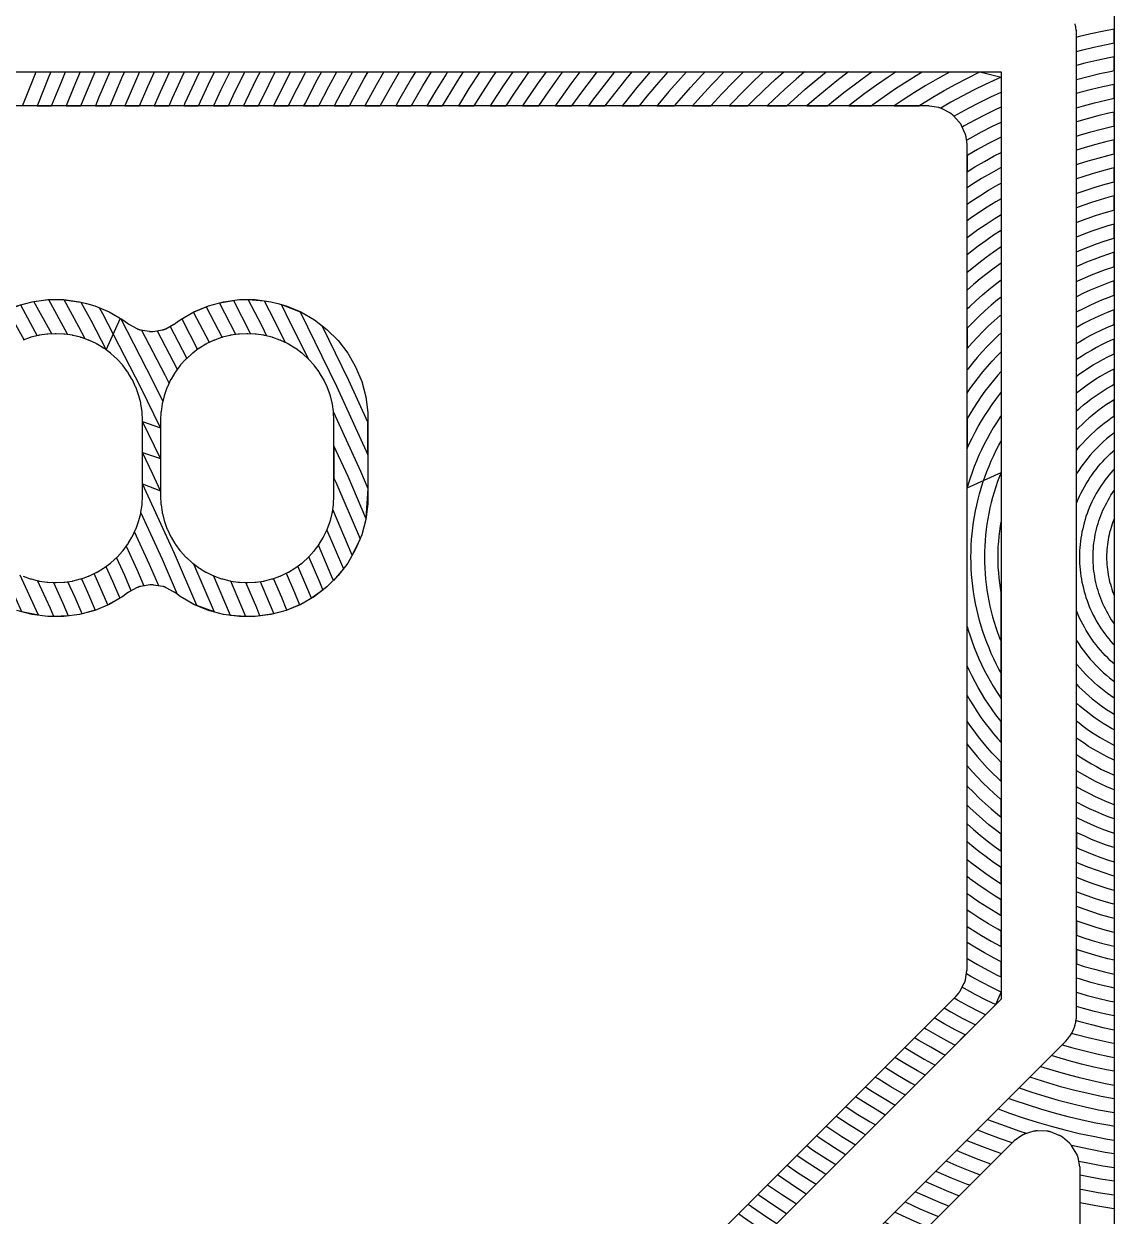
# Model space of a CAD drawing. Header units: metres. Extents: x 100 to 171, y -146 to -25.
# Drawn here: x 148.04 to 162.5, y -81.17 to -65.36 of the extents above; entities that cross this region are included whole.
import ezdxf

# ---------------------------------------------------------------- set-up
doc = ezdxf.new("R2010")
doc.units = ezdxf.units.M

msp = doc.modelspace()

# ---------------------------------------------------------------- linework, layer by layer
for points in [[(162.5, -64.499), (162.5, -92.656), (159.656, -95.5), (142.207, -95.5)], [(151.965, -88.742), (161.854, -78.854), (161.856, -78.851), (161.859, -78.848), (161.882, -78.823), (161.884, -78.82), (161.887, -78.817), (161.889, -78.814), (161.891, -78.812), (161.912, -78.784), (161.914, -78.781), (161.916, -78.778), (161.918, -78.775), (161.92, -78.772), (161.937, -78.742), (161.939, -78.739), (161.941, -78.736), (161.943, -78.733), (161.944, -78.729), (161.959, -78.698), (161.961, -78.695), (161.962, -78.691), (161.963, -78.688), (161.965, -78.685), (161.976, -78.652), (161.978, -78.649), (161.979, -78.645), (161.98, -78.642), (161.981, -78.638), (161.989, -78.605), (161.99, -78.601), (161.991, -78.598), (161.991, -78.594), (161.992, -78.59), (161.997, -78.556), (161.997, -78.553), (161.998, -78.549), (161.998, -78.545), (161.998, -78.542), (162, -78.507), (162, -78.504), (162, -78.5), (162, -65.5), (162, -65.496), (162, -65.493), (161.998, -65.458), (161.998, -65.455), (161.998, -65.451), (161.997, -65.447), (161.997, -65.444), (161.992, -65.41), (161.991, -65.406), (161.991, -65.402), (161.99, -65.399), (161.989, -65.395), (161.981, -65.362)], [(162, -66.85), (162.052, -66.834), (162.19, -66.794), (162.329, -66.757), (162.468, -66.724), (162.5, -66.717), (162.5, -66.533), (162.429, -66.548), (162.285, -66.583), (162.142, -66.62), (162, -66.661), (162, -66.474), (162.094, -66.447), (162.241, -66.408), (162.389, -66.373), (162.5, -66.349), (162.5, -66.165), (162.35, -66.197), (162.197, -66.233), (162.046, -66.273), (162, -66.287), (162, -66.099), (162.154, -66.059), (162.311, -66.022), (162.468, -65.988), (162.5, -65.982), (162.5, -65.799), (162.433, -65.812), (162.271, -65.846), (162.11, -65.884), (162, -65.913), (162, -65.727), (162.066, -65.71), (162.232, -65.67), (162.398, -65.635), (162.5, -65.616), (162.5, -65.433), (162.363, -65.458), (162.192, -65.495), (162.022, -65.535), (162, -65.541)], [(140.5, -66), (161, -66), (161, -78.293), (151.258, -88.035)], [(148.02, -66.451), (148.048, -66.375), (148.198, -66), (148.393, -66), (148.367, -66.06), (148.216, -66.44), (148.212, -66.451), (148.405, -66.451), (148.534, -66.129), (148.589, -66), (148.785, -66), (148.7, -66.198), (148.599, -66.451), (148.793, -66.451), (148.866, -66.267), (148.981, -66), (149.176, -66), (149.033, -66.336), (148.987, -66.451), (149.181, -66.451), (149.199, -66.405), (149.351, -66.049), (149.374, -66), (149.572, -66), (149.516, -66.122), (149.375, -66.451), (149.571, -66.451), (149.68, -66.195), (149.77, -66), (149.968, -66), (149.845, -66.268), (149.767, -66.451), (149.963, -66.451), (150.009, -66.341), (150.163, -66.006), (150.166, -66), (150.366, -66), (150.326, -66.083), (150.174, -66.414), (150.158, -66.451), (150.355, -66.451), (150.488, -66.16), (150.566, -66), (150.767, -66), (150.651, -66.237), (150.553, -66.451), (150.751, -66.451), (150.814, -66.314), (150.967, -66), (151.17, -66), (151.129, -66.079), (150.977, -66.391), (150.949, -66.451), (151.148, -66.451), (151.29, -66.16), (151.372, -66), (151.575, -66), (151.45, -66.241), (151.348, -66.451), (151.548, -66.451), (151.611, -66.322), (151.765, -66.026), (151.779, -66), (151.984, -66), (151.923, -66.11), (151.772, -66.403), (151.748, -66.451), (151.95, -66.451), (152.082, -66.195), (152.19, -66), (152.395, -66), (152.241, -66.28), (152.153, -66.451), (152.355, -66.451), (152.4, -66.365), (152.552, -66.088), (152.603, -66), (152.812, -66), (152.709, -66.177), (152.558, -66.45), (152.558, -66.451), (152.764, -66.451), (152.865, -66.266), (153.02, -66), (153.02, -66), (153.231, -66), (153.174, -66.093), (153.022, -66.354), (152.969, -66.451), (153.174, -66.451), (153.178, -66.443), (153.329, -66.186), (153.443, -66), (153.655, -66), (153.637, -66.028), (153.483, -66.278), (153.382, -66.451), (153.591, -66.451), (153.637, -66.371), (153.789, -66.124), (153.87, -66), (154.085, -66), (153.941, -66.221), (153.8, -66.451), (154.011, -66.451), (154.093, -66.317), (154.246, -66.082), (154.302, -66), (154.521, -66), (154.396, -66.182), (154.245, -66.413), (154.222, -66.451), (154.436, -66.451), (154.546, -66.282), (154.699, -66.058), (154.741, -66), (154.963, -66), (154.847, -66.161), (154.695, -66.382), (154.651, -66.451), (154.866, -66.451), (154.994, -66.265), (155.148, -66.052), (155.187, -66), (155.413, -66), (155.292, -66.159), (155.141, -66.369), (155.085, -66.451), (155.304, -66.451), (155.437, -66.266), (155.591, -66.064), (155.642, -66), (155.872, -66), (155.733, -66.175), (155.581, -66.374), (155.526, -66.451), (155.749, -66.451), (155.874, -66.286), (156.028, -66.094), (156.107, -66), (156.343, -66), (156.322, -66.024), (156.167, -66.208), (156.016, -66.396), (155.975, -66.451), (156.204, -66.451), (156.306, -66.323), (156.458, -66.142), (156.583, -66), (156.827, -66), (156.748, -66.086), (156.594, -66.259), (156.445, -66.437), (156.434, -66.451), (156.669, -66.451), (156.731, -66.377), (156.881, -66.207), (157.036, -66.04), (157.075, -66), (157.327, -66), (157.322, -66.004), (157.167, -66.164), (157.015, -66.327), (156.906, -66.451), (157.146, -66.451), (157.148, -66.448), (157.297, -66.288), (157.45, -66.132), (157.584, -66), (157.848, -66), (157.73, -66.109), (157.577, -66.259), (157.427, -66.412), (157.392, -66.451), (157.641, -66.451), (157.704, -66.386), (157.854, -66.24), (158.008, -66.097), (158.117, -66), (158.394, -66), (158.283, -66.094), (158.129, -66.23), (157.979, -66.37), (157.896, -66.451), (158.156, -66.451), (158.25, -66.363), (158.401, -66.23), (158.554, -66.101), (158.68, -66), (158.976, -66), (158.822, -66.117), (158.669, -66.24), (158.518, -66.367), (158.423, -66.451), (158.698, -66.451), (158.783, -66.379), (158.933, -66.259), (159.086, -66.143), (159.241, -66.03), (159.285, -66), (159.609, -66), (159.5, -66.071), (159.345, -66.177), (159.193, -66.287), (159.043, -66.401), (158.982, -66.451), (159.276, -66.451), (159.3, -66.432), (159.449, -66.325), (159.6, -66.221), (159.754, -66.121), (159.91, -66.025), (159.952, -66), (160.318, -66), (160.314, -66.003), (160.157, -66.089), (160.002, -66.179), (159.85, -66.273), (159.7, -66.37), (159.583, -66.451), (159.907, -66.451), (159.946, -66.425), (160.095, -66.333), (160.245, -66.246), (160.398, -66.161), (160.553, -66.081), (160.71, -66.005), (160.72, -66), (161, -66.071), (160.942, -66.096), (160.787, -66.167), (160.634, -66.242), (160.483, -66.32), (160.334, -66.402), (160.2, -66.48)], [(160.374, -66.587), (160.423, -66.559), (160.568, -66.479), (160.715, -66.403), (160.864, -66.33), (161, -66.268), (161, -66.466), (160.941, -66.493), (160.796, -66.563), (160.653, -66.638), (160.512, -66.715), (160.485, -66.731)], [(151.363, -87.293), (160.396, -78.26), (160.398, -78.258), (160.4, -78.255), (160.402, -78.253), (160.433, -78.218), (160.436, -78.215), (160.438, -78.212), (160.44, -78.209), (160.443, -78.206), (160.445, -78.203), (160.447, -78.2), (160.449, -78.197), (160.451, -78.194), (160.453, -78.19), (160.511, -78.082), (160.513, -78.079), (160.515, -78.075), (160.516, -78.072), (160.518, -78.068), (160.519, -78.065), (160.52, -78.061), (160.522, -78.058), (160.523, -78.054), (160.524, -78.05), (160.525, -78.047), (160.526, -78.043), (160.527, -78.039), (160.527, -78.035), (160.547, -77.914), (160.548, -77.91), (160.548, -77.907), (160.549, -77.903), (160.549, -77.9), (160.549, -77.896), (160.549, -77.893), (160.549, -77.889), (160.549, -66.975), (160.549, -66.971), (160.549, -66.967), (160.549, -66.963), (160.549, -66.96), (160.548, -66.956), (160.537, -66.864), (160.536, -66.861), (160.536, -66.857), (160.535, -66.853), (160.534, -66.85), (160.534, -66.846), (160.533, -66.843), (160.532, -66.839), (160.531, -66.836), (160.529, -66.833), (160.528, -66.829), (160.527, -66.826), (160.525, -66.822), (160.476, -66.71), (160.474, -66.706), (160.473, -66.703), (160.471, -66.699), (160.469, -66.696), (160.467, -66.693), (160.465, -66.69), (160.463, -66.686), (160.461, -66.683), (160.459, -66.68), (160.456, -66.677), (160.454, -66.674), (160.452, -66.671), (160.449, -66.668), (160.366, -66.578), (160.363, -66.575), (160.36, -66.572), (160.358, -66.57), (160.355, -66.567), (160.352, -66.565), (160.349, -66.562), (160.346, -66.56), (160.343, -66.558), (160.34, -66.555), (160.336, -66.553), (160.333, -66.551), (160.33, -66.549), (160.327, -66.547), (160.218, -66.489), (160.215, -66.487), (160.212, -66.485), (160.208, -66.484), (160.205, -66.482), (160.201, -66.481), (160.197, -66.48), (160.194, -66.478), (160.19, -66.477), (160.187, -66.476), (160.183, -66.475), (160.179, -66.474), (160.175, -66.473), (160.172, -66.473), (160.05, -66.453), (160.047, -66.452), (160.043, -66.452), (160.04, -66.451), (160.036, -66.451), (160.033, -66.451), (160.029, -66.451), (160.025, -66.451), (140.425, -66.451)], [(160.542, -66.906), (160.6, -66.872), (160.738, -66.796), (160.877, -66.724), (161, -66.664), (161, -66.864), (160.958, -66.885), (160.823, -66.955), (160.689, -67.029), (160.557, -67.105), (160.549, -67.11), (160.549, -67.322), (160.65, -67.26), (160.778, -67.185), (160.907, -67.114), (161, -67.066), (161, -67.269), (160.992, -67.273), (160.867, -67.342), (160.742, -67.414), (160.62, -67.489), (160.549, -67.536)], [(162, -67.228), (162.028, -67.219), (162.156, -67.178), (162.286, -67.141), (162.416, -67.106), (162.5, -67.087), (162.5, -66.902), (162.372, -66.932), (162.238, -66.967), (162.104, -67.006), (162, -67.039)], [(162, -67.61), (162.022, -67.602), (162.141, -67.561), (162.261, -67.523), (162.382, -67.488), (162.5, -67.457), (162.5, -67.271), (162.46, -67.281), (162.334, -67.314), (162.209, -67.351), (162.084, -67.39), (162, -67.419)], [(160.549, -67.752), (160.6, -67.717), (160.717, -67.642), (160.835, -67.569), (160.955, -67.498), (161, -67.474), (161, -67.681), (160.928, -67.723), (160.813, -67.794), (160.7, -67.867), (160.589, -67.943), (160.549, -67.972)], [(162, -68.384), (162.062, -68.358), (162.163, -68.317), (162.264, -68.28), (162.367, -68.244), (162.47, -68.212), (162.5, -68.203), (162.5, -68.016), (162.418, -68.04), (162.31, -68.074), (162.204, -68.11), (162.098, -68.149), (162, -68.189), (162, -67.995), (162.033, -67.981), (162.143, -67.941), (162.254, -67.903), (162.365, -67.867), (162.478, -67.835), (162.5, -67.829), (162.5, -67.643), (162.43, -67.661), (162.313, -67.695), (162.197, -67.732), (162.082, -67.771), (162, -67.802)], [(160.549, -68.195), (160.587, -68.167), (160.692, -68.09), (160.8, -68.017), (160.909, -67.946), (161, -67.89), (161, -68.101), (160.9, -68.166), (160.796, -68.238), (160.694, -68.311), (160.594, -68.388), (160.549, -68.423)], [(160.549, -68.656), (160.61, -68.605), (160.705, -68.53), (160.801, -68.456), (160.9, -68.385), (161, -68.316), (161, -68.535), (160.909, -68.601), (160.815, -68.671), (160.724, -68.745), (160.634, -68.82), (160.549, -68.895)], [(162, -68.78), (162.018, -68.771), (162.109, -68.729), (162.2, -68.69), (162.292, -68.653), (162.386, -68.619), (162.48, -68.586), (162.5, -68.58), (162.5, -68.391), (162.423, -68.415), (162.325, -68.449), (162.228, -68.485), (162.131, -68.524), (162.036, -68.565), (162, -68.581)], [(160.549, -69.142), (160.585, -69.108), (160.668, -69.031), (160.752, -68.956), (160.838, -68.884), (160.926, -68.813), (161, -68.757), (161, -68.985), (160.952, -69.023), (160.87, -69.093), (160.788, -69.164), (160.709, -69.238), (160.632, -69.314), (160.556, -69.391), (160.549, -69.398), (160.549, -69.666), (160.616, -69.591), (160.686, -69.515), (160.759, -69.441), (160.833, -69.368), (160.909, -69.298), (160.987, -69.229), (161, -69.218), (161, -69.459), (160.957, -69.499), (160.886, -69.568), (160.817, -69.639), (160.749, -69.712), (160.683, -69.787), (160.619, -69.863), (160.557, -69.94), (160.549, -69.95)], [(162, -69.183), (162.011, -69.178), (162.091, -69.136), (162.172, -69.096), (162.255, -69.058), (162.338, -69.023), (162.422, -68.989), (162.5, -68.96), (162.5, -68.77), (162.446, -68.788), (162.357, -68.821), (162.269, -68.856), (162.182, -68.894), (162.095, -68.933), (162.01, -68.975), (162, -68.98)], [(147.944, -69.101), (148.147, -69.047), (148.355, -69.019), (148.565, -69.019), (148.773, -69.047), (148.866, -69.072), (148.976, -69.101), (149.169, -69.181), (149.351, -69.286), (149.411, -69.332), (149.414, -69.335), (149.417, -69.337), (149.421, -69.339), (149.424, -69.341), (149.427, -69.343), (149.431, -69.345), (149.535, -69.401), (149.538, -69.403), (149.541, -69.405), (149.545, -69.406), (149.548, -69.408), (149.552, -69.409), (149.555, -69.411), (149.559, -69.412), (149.562, -69.413), (149.566, -69.414), (149.569, -69.415), (149.573, -69.416), (149.577, -69.417), (149.58, -69.417), (149.702, -69.438), (149.705, -69.439), (149.709, -69.44), (149.713, -69.44), (149.717, -69.44), (149.721, -69.44), (149.724, -69.441), (149.728, -69.441), (149.732, -69.441), (149.736, -69.44), (149.74, -69.44), (149.743, -69.44), (149.747, -69.439), (149.751, -69.439), (149.873, -69.419), (149.876, -69.419), (149.88, -69.418), (149.884, -69.417), (149.888, -69.416), (149.891, -69.415), (149.895, -69.414), (149.898, -69.413), (149.902, -69.411), (149.906, -69.41), (149.909, -69.409), (149.913, -69.407), (149.916, -69.405), (149.919, -69.404), (150.028, -69.346), (150.031, -69.344), (150.034, -69.342), (150.037, -69.34), (150.04, -69.339), (150.043, -69.337), (150.046, -69.334), (150.049, -69.332), (150.109, -69.286), (150.291, -69.181), (150.484, -69.101), (150.687, -69.047), (150.895, -69.019), (151.105, -69.019), (151.313, -69.047), (151.406, -69.072), (151.516, -69.101), (151.709, -69.181), (151.891, -69.286), (152.057, -69.414), (152.206, -69.562), (152.334, -69.729), (152.409, -69.86), (152.438, -69.911), (152.519, -70.104), (152.573, -70.307), (152.6, -70.515), (152.6, -71.725), (152.573, -71.933), (152.519, -72.136), (152.438, -72.329), (152.334, -72.511), (152.206, -72.678), (152.057, -72.826), (151.891, -72.954), (151.709, -73.059), (151.516, -73.139), (151.313, -73.193), (151.105, -73.221), (150.895, -73.221), (150.687, -73.193), (150.484, -73.139), (150.291, -73.059), (150.196, -73.004), (150.109, -72.954), (150.049, -72.908), (150.046, -72.905), (150.043, -72.903), (150.039, -72.901), (150.036, -72.899), (150.032, -72.897), (150.029, -72.895), (149.925, -72.839), (149.922, -72.837), (149.919, -72.835), (149.915, -72.834), (149.912, -72.832), (149.908, -72.831), (149.905, -72.829), (149.901, -72.828), (149.898, -72.827), (149.894, -72.826), (149.89, -72.825), (149.887, -72.824), (149.883, -72.823), (149.88, -72.823), (149.758, -72.802), (149.754, -72.801), (149.751, -72.8), (149.747, -72.8), (149.743, -72.8), (149.739, -72.8), (149.735, -72.799), (149.732, -72.799), (149.728, -72.799), (149.724, -72.8), (149.72, -72.8), (149.716, -72.8), (149.713, -72.801), (149.709, -72.801), (149.587, -72.821), (149.584, -72.821), (149.58, -72.822), (149.576, -72.823), (149.572, -72.824), (149.569, -72.825), (149.565, -72.826), (149.561, -72.827), (149.558, -72.829), (149.554, -72.83), (149.551, -72.831), (149.547, -72.833), (149.544, -72.835), (149.54, -72.836), (149.432, -72.894), (149.429, -72.896), (149.426, -72.898), (149.423, -72.9), (149.42, -72.901), (149.417, -72.903), (149.414, -72.906), (149.411, -72.908), (149.351, -72.954), (149.169, -73.059), (148.976, -73.139), (148.773, -73.193), (148.565, -73.221), (148.355, -73.221), (148.147, -73.193), (147.944, -73.139)], [(148.407, -69.472), (148.171, -69.044), (148.363, -69.019), (148.607, -69.462), (148.617, -69.482)], [(148.85, -69.539), (148.766, -69.377), (148.569, -69.02), (148.792, -69.052), (148.924, -69.292), (149.129, -69.686), (149.317, -69.266), (149.749, -70.101), (149.879, -70.367)], [(150.847, -69.481), (150.63, -69.062), (150.816, -69.03), (151.036, -69.453), (151.045, -69.472)], [(151.259, -69.501), (151.196, -69.372), (151.013, -69.019), (151.224, -69.035), (151.357, -69.291), (151.501, -69.586)], [(148.039, -69.55), (147.82, -69.153), (147.991, -69.089), (148.215, -69.497)], [(150.288, -72.523), (150.561, -73.159), (150.329, -73.075), (150.034, -72.385), (149.61, -71.46), (149.85, -71.552), (149.745, -71.322), (149.61, -71.046), (149.85, -71.127), (149.61, -70.636), (149.85, -70.717), (149.589, -70.182), (149.083, -69.207), (149.039, -69.128)], [(150.497, -69.587), (150.287, -69.183), (150.454, -69.114), (150.665, -69.52)], [(151.806, -69.8), (151.518, -69.21), (151.453, -69.084), (151.703, -69.179), (152.185, -70.168), (152.6, -71.074), (152.6, -70.641), (152.348, -70.091), (151.994, -69.366)], [(162, -69.599), (162.038, -69.576), (162.109, -69.534), (162.18, -69.495), (162.253, -69.457), (162.326, -69.422), (162.401, -69.388), (162.476, -69.355), (162.5, -69.346), (162.5, -69.152), (162.487, -69.157), (162.407, -69.189), (162.328, -69.223), (162.249, -69.259), (162.172, -69.297), (162.095, -69.336), (162.02, -69.378), (162, -69.389)], [(150.199, -69.795), (149.979, -69.372)], [(150.131, -69.273), (150.341, -69.678)], [(148.027, -72.685), (148.119, -72.718), (148.123, -72.719), (148.126, -72.72), (148.13, -72.722), (148.133, -72.722), (148.228, -72.746), (148.232, -72.747), (148.236, -72.748), (148.239, -72.749), (148.243, -72.749), (148.34, -72.764), (148.344, -72.764), (148.347, -72.764), (148.351, -72.765), (148.355, -72.765), (148.453, -72.77), (148.456, -72.77), (148.46, -72.77), (148.464, -72.77), (148.467, -72.77), (148.565, -72.765), (148.569, -72.765), (148.573, -72.764), (148.576, -72.764), (148.58, -72.764), (148.677, -72.749), (148.681, -72.749), (148.684, -72.748), (148.688, -72.747), (148.691, -72.746), (148.787, -72.722), (148.79, -72.722), (148.794, -72.72), (148.797, -72.719), (148.801, -72.718), (148.893, -72.685), (148.897, -72.684), (148.9, -72.682), (148.903, -72.681), (148.907, -72.679), (148.995, -72.638), (148.999, -72.636), (149.002, -72.634), (149.005, -72.632), (149.008, -72.631), (149.093, -72.58), (149.096, -72.578), (149.099, -72.576), (149.102, -72.574), (149.105, -72.572), (149.184, -72.513), (149.187, -72.511), (149.19, -72.509), (149.192, -72.507), (149.195, -72.504), (149.268, -72.438), (149.27, -72.436), (149.273, -72.433), (149.276, -72.431), (149.278, -72.428), (149.344, -72.355), (149.347, -72.352), (149.349, -72.35), (149.351, -72.347), (149.353, -72.344), (149.412, -72.265), (149.414, -72.262), (149.416, -72.259), (149.418, -72.256), (149.42, -72.253), (149.471, -72.169), (149.472, -72.165), (149.474, -72.162), (149.476, -72.159), (149.477, -72.156), (149.519, -72.067), (149.521, -72.063), (149.522, -72.06), (149.524, -72.057), (149.525, -72.053), (149.558, -71.961), (149.559, -71.957), (149.56, -71.954), (149.561, -71.95), (149.562, -71.947), (149.586, -71.852), (149.587, -71.848), (149.588, -71.844), (149.589, -71.841), (149.589, -71.837), (149.604, -71.74), (149.604, -71.736), (149.604, -71.733), (149.605, -71.729), (149.605, -71.725), (149.61, -71.627), (149.61, -71.624), (149.61, -71.62), (149.61, -70.62), (149.61, -70.616), (149.61, -70.613), (149.605, -70.515), (149.605, -70.511), (149.604, -70.507), (149.604, -70.504), (149.604, -70.5), (149.589, -70.403), (149.589, -70.399), (149.588, -70.396), (149.587, -70.392), (149.586, -70.388), (149.562, -70.293), (149.561, -70.29), (149.56, -70.286), (149.559, -70.283), (149.558, -70.279), (149.525, -70.187), (149.524, -70.183), (149.522, -70.18), (149.521, -70.177), (149.519, -70.173), (149.477, -70.084), (149.476, -70.081), (149.474, -70.078), (149.472, -70.075), (149.471, -70.071), (149.42, -69.987), (149.418, -69.984), (149.416, -69.981), (149.414, -69.978), (149.412, -69.975), (149.353, -69.896), (149.351, -69.893), (149.349, -69.89), (149.347, -69.888), (149.344, -69.885), (149.278, -69.812), (149.276, -69.809), (149.273, -69.807), (149.27, -69.804), (149.268, -69.802), (149.195, -69.736), (149.192, -69.733), (149.19, -69.731), (149.187, -69.729), (149.184, -69.727), (149.105, -69.668), (149.102, -69.666), (149.099, -69.664), (149.096, -69.662), (149.093, -69.66), (149.008, -69.609), (149.005, -69.608), (149.002, -69.606), (148.999, -69.604), (148.995, -69.602), (148.907, -69.561), (148.903, -69.559), (148.9, -69.558), (148.897, -69.556), (148.893, -69.555), (148.801, -69.522), (148.797, -69.521), (148.794, -69.52), (148.79, -69.518), (148.787, -69.518), (148.691, -69.494), (148.688, -69.493), (148.684, -69.492), (148.681, -69.491), (148.677, -69.491), (148.58, -69.476), (148.576, -69.476), (148.573, -69.476), (148.569, -69.475), (148.565, -69.475), (148.467, -69.47), (148.464, -69.47), (148.46, -69.47), (148.456, -69.47), (148.453, -69.47), (148.355, -69.475), (148.351, -69.475), (148.347, -69.476), (148.344, -69.476), (148.34, -69.476), (148.243, -69.491), (148.239, -69.491), (148.236, -69.492), (148.232, -69.493), (148.228, -69.494), (148.133, -69.518), (148.13, -69.518), (148.126, -69.52), (148.123, -69.521), (148.119, -69.522), (148.027, -69.555)], [(149.962, -70.127), (149.91, -70.02), (149.599, -69.421)], [(149.807, -69.43), (150.071, -69.939), (150.073, -69.942)], [(150.777, -72.748), (150.96, -73.175), (150.978, -73.221), (150.777, -73.205), (150.551, -72.678), (150.553, -72.679), (150.556, -72.681), (150.56, -72.682), (150.563, -72.684), (150.567, -72.685), (150.659, -72.718), (150.663, -72.719), (150.666, -72.72), (150.67, -72.722), (150.673, -72.722), (150.768, -72.746), (150.772, -72.747), (150.776, -72.748), (150.779, -72.749), (150.783, -72.749), (150.88, -72.764), (150.884, -72.764), (150.887, -72.764), (150.891, -72.765), (150.895, -72.765), (150.993, -72.77), (150.996, -72.77), (151, -72.77), (151.004, -72.77), (151.007, -72.77), (151.105, -72.765), (151.109, -72.765), (151.113, -72.764), (151.116, -72.764), (151.12, -72.764), (151.217, -72.749), (151.221, -72.749), (151.224, -72.748), (151.228, -72.747), (151.231, -72.746), (151.327, -72.722), (151.33, -72.722), (151.334, -72.72), (151.337, -72.719), (151.341, -72.718), (151.433, -72.685), (151.437, -72.684), (151.44, -72.682), (151.443, -72.681), (151.447, -72.679), (151.535, -72.638), (151.539, -72.636), (151.542, -72.634), (151.545, -72.632), (151.548, -72.631), (151.633, -72.58), (151.636, -72.578), (151.639, -72.576), (151.642, -72.574), (151.645, -72.572), (151.724, -72.513), (151.727, -72.511), (151.73, -72.509), (151.732, -72.507), (151.735, -72.504), (151.808, -72.438), (151.81, -72.436), (151.813, -72.433), (151.816, -72.431), (151.818, -72.428), (151.884, -72.355), (151.887, -72.352), (151.889, -72.35), (151.891, -72.347), (151.893, -72.344), (151.952, -72.265), (151.954, -72.262), (151.956, -72.259), (151.958, -72.256), (151.96, -72.253), (152.011, -72.169), (152.012, -72.165), (152.014, -72.162), (152.016, -72.159), (152.017, -72.156), (152.059, -72.067), (152.061, -72.063), (152.062, -72.06), (152.064, -72.057), (152.065, -72.053), (152.098, -71.961), (152.099, -71.957), (152.1, -71.954), (152.101, -71.95), (152.102, -71.947), (152.126, -71.852), (152.127, -71.848), (152.128, -71.844), (152.129, -71.841), (152.129, -71.837), (152.144, -71.74), (152.144, -71.736), (152.144, -71.733), (152.145, -71.729), (152.145, -71.725), (152.15, -71.627), (152.15, -71.624), (152.15, -71.62), (152.15, -70.62), (152.15, -70.616), (152.15, -70.613), (152.145, -70.515), (152.145, -70.511), (152.144, -70.507), (152.144, -70.504), (152.144, -70.5), (152.129, -70.403), (152.129, -70.399), (152.128, -70.396), (152.127, -70.392), (152.126, -70.388), (152.102, -70.293), (152.101, -70.29), (152.1, -70.286), (152.099, -70.283), (152.098, -70.279), (152.065, -70.187), (152.064, -70.183), (152.062, -70.18), (152.061, -70.177), (152.059, -70.173), (152.017, -70.084), (152.016, -70.081), (152.014, -70.078), (152.012, -70.075), (152.011, -70.071), (151.96, -69.987), (151.958, -69.984), (151.956, -69.981), (151.954, -69.978), (151.952, -69.975), (151.893, -69.896), (151.891, -69.893), (151.889, -69.89), (151.887, -69.888), (151.884, -69.885), (151.818, -69.812), (151.816, -69.809), (151.813, -69.807), (151.81, -69.804), (151.808, -69.802), (151.735, -69.736), (151.732, -69.733), (151.73, -69.731), (151.727, -69.729), (151.724, -69.727), (151.645, -69.668), (151.642, -69.666), (151.639, -69.664), (151.636, -69.662), (151.633, -69.66), (151.548, -69.609), (151.545, -69.608), (151.542, -69.606), (151.539, -69.604), (151.535, -69.602), (151.447, -69.561), (151.443, -69.559), (151.44, -69.558), (151.437, -69.556), (151.433, -69.555), (151.341, -69.522), (151.337, -69.521), (151.334, -69.52), (151.33, -69.518), (151.327, -69.518), (151.231, -69.494), (151.228, -69.493), (151.224, -69.492), (151.221, -69.491), (151.217, -69.491), (151.12, -69.476), (151.116, -69.476), (151.113, -69.476), (151.109, -69.475), (151.105, -69.475), (151.007, -69.47), (151.004, -69.47), (151, -69.47), (150.996, -69.47), (150.993, -69.47), (150.895, -69.475), (150.891, -69.475), (150.887, -69.476), (150.884, -69.476), (150.88, -69.476), (150.783, -69.491), (150.779, -69.491), (150.776, -69.492), (150.772, -69.493), (150.768, -69.494), (150.673, -69.518), (150.67, -69.518), (150.666, -69.52), (150.663, -69.521), (150.659, -69.522), (150.567, -69.555), (150.563, -69.556), (150.56, -69.558), (150.556, -69.559), (150.553, -69.561), (150.464, -69.602), (150.461, -69.604), (150.458, -69.606), (150.455, -69.608), (150.451, -69.609), (150.367, -69.66), (150.364, -69.662), (150.361, -69.664), (150.358, -69.666), (150.355, -69.668), (150.276, -69.727), (150.273, -69.729), (150.27, -69.731), (150.268, -69.733), (150.265, -69.736), (150.192, -69.802), (150.189, -69.804), (150.187, -69.807), (150.184, -69.809), (150.182, -69.812), (150.116, -69.885), (150.113, -69.888), (150.111, -69.89), (150.109, -69.893), (150.106, -69.896), (150.048, -69.975), (150.046, -69.978), (150.044, -69.981), (150.042, -69.984), (150.04, -69.987), (149.989, -70.071), (149.988, -70.075), (149.986, -70.078), (149.984, -70.081), (149.982, -70.084), (149.94, -70.173), (149.939, -70.177), (149.937, -70.18), (149.936, -70.183), (149.935, -70.187), (149.902, -70.279), (149.901, -70.283), (149.899, -70.286), (149.898, -70.29), (149.898, -70.293), (149.874, -70.388), (149.873, -70.392), (149.872, -70.396), (149.871, -70.399), (149.871, -70.403), (149.856, -70.5), (149.856, -70.504), (149.855, -70.507), (149.855, -70.511), (149.855, -70.515), (149.85, -70.613), (149.85, -70.616), (149.85, -70.62), (149.85, -71.62), (149.85, -71.624), (149.85, -71.627), (149.855, -71.725), (149.855, -71.729), (149.855, -71.733), (149.856, -71.736), (149.856, -71.74), (149.871, -71.837), (149.871, -71.841), (149.872, -71.844), (149.873, -71.848), (149.874, -71.852), (149.898, -71.947), (149.898, -71.95), (149.899, -71.954), (149.901, -71.957), (149.902, -71.961), (149.935, -72.053), (149.936, -72.057), (149.937, -72.06), (149.939, -72.063), (149.94, -72.067), (149.982, -72.156), (149.984, -72.159), (149.986, -72.162), (149.988, -72.165), (149.989, -72.169), (150.04, -72.253), (150.042, -72.256), (150.044, -72.259), (150.046, -72.262), (150.048, -72.265), (150.106, -72.344), (150.109, -72.347), (150.111, -72.35), (150.113, -72.352), (150.116, -72.355), (150.182, -72.428), (150.184, -72.431), (150.187, -72.433), (150.189, -72.436), (150.192, -72.438), (150.265, -72.504), (150.268, -72.507), (150.27, -72.509), (150.273, -72.511), (150.276, -72.513), (150.355, -72.572), (150.358, -72.574), (150.361, -72.576), (150.364, -72.578), (150.367, -72.58), (150.451, -72.631), (150.455, -72.632), (150.458, -72.634), (150.461, -72.636), (150.464, -72.638), (150.553, -72.679)], [(162, -70.495), (162.045, -70.456), (162.094, -70.414), (162.144, -70.374), (162.195, -70.335), (162.247, -70.298), (162.3, -70.262), (162.354, -70.227), (162.408, -70.193), (162.464, -70.161), (162.5, -70.141), (162.5, -69.938), (162.496, -69.94), (162.435, -69.971), (162.375, -70.004), (162.316, -70.039), (162.257, -70.075), (162.2, -70.112), (162.143, -70.151), (162.088, -70.191), (162.034, -70.232), (162, -70.259), (162, -70.032), (162.04, -70.004), (162.1, -69.962), (162.161, -69.923), (162.223, -69.884), (162.286, -69.848), (162.35, -69.813), (162.415, -69.779), (162.48, -69.747), (162.5, -69.738), (162.5, -69.541), (162.473, -69.552), (162.403, -69.584), (162.334, -69.618), (162.265, -69.654), (162.197, -69.691), (162.131, -69.73), (162.065, -69.771), (162, -69.813)], [(160.549, -70.257), (160.586, -70.203), (160.642, -70.127), (160.699, -70.051), (160.758, -69.977), (160.82, -69.904), (160.883, -69.833), (160.947, -69.763), (161, -69.709), (161, -69.972), (160.956, -70.022), (160.898, -70.091), (160.841, -70.162), (160.786, -70.234), (160.733, -70.307), (160.682, -70.382), (160.632, -70.458), (160.585, -70.535), (160.549, -70.596), (160.549, -70.991), (160.577, -70.931), (160.615, -70.854), (160.654, -70.777), (160.696, -70.702), (160.739, -70.627), (160.785, -70.554), (160.832, -70.482), (160.88, -70.411), (160.931, -70.341), (160.983, -70.272), (161, -70.251), (161, -70.555), (160.981, -70.582), (160.937, -70.65), (160.894, -70.72), (160.853, -70.791), (160.813, -70.862), (160.776, -70.935), (160.74, -71.008), (160.706, -71.082), (160.673, -71.158), (160.643, -71.233), (160.615, -71.31), (160.588, -71.387), (160.563, -71.465), (160.549, -71.513), (161, -71.311), (160.979, -71.363), (160.954, -71.431), (160.93, -71.5), (160.908, -71.57), (160.888, -71.64), (160.869, -71.71), (160.852, -71.781), (160.837, -71.852), (160.824, -71.924), (160.812, -71.996), (160.802, -72.068), (160.794, -72.141), (160.788, -72.213), (160.784, -72.286), (160.781, -72.359), (160.78, -72.432), (160.781, -72.505), (160.784, -72.578), (160.788, -72.65), (160.794, -72.723), (160.802, -72.795), (160.812, -72.868), (160.824, -72.94), (160.837, -73.011), (160.852, -73.083), (160.869, -73.154), (160.888, -73.224), (160.908, -73.294), (160.93, -73.364), (160.954, -73.432), (160.979, -73.501), (161, -73.553), (161, -73.967), (160.972, -73.917), (160.936, -73.848), (160.902, -73.779), (160.87, -73.708), (160.84, -73.637), (160.811, -73.566), (160.784, -73.493), (160.759, -73.42), (160.736, -73.346), (160.714, -73.272), (160.694, -73.197), (160.677, -73.122), (160.661, -73.046), (160.646, -72.97), (160.634, -72.894), (160.624, -72.817), (160.615, -72.741), (160.609, -72.664), (160.604, -72.586), (160.601, -72.509), (160.6, -72.432), (160.601, -72.355), (160.604, -72.277), (160.609, -72.2), (160.615, -72.123), (160.624, -72.046), (160.634, -71.97), (160.646, -71.893), (160.661, -71.817), (160.677, -71.742), (160.694, -71.666), (160.714, -71.592), (160.736, -71.517), (160.759, -71.444), (160.784, -71.371), (160.811, -71.298), (160.84, -71.226), (160.87, -71.155), (160.902, -71.085), (160.936, -71.016), (160.972, -70.947), (161, -70.896)], [(162, -71.018), (162.011, -71.004), (162.046, -70.962), (162.083, -70.921), (162.12, -70.88), (162.159, -70.841), (162.199, -70.802), (162.239, -70.765), (162.28, -70.728), (162.323, -70.693), (162.366, -70.658), (162.41, -70.625), (162.454, -70.592), (162.5, -70.561), (162.5, -70.348), (162.45, -70.379), (162.4, -70.411), (162.351, -70.445), (162.302, -70.48), (162.255, -70.516), (162.208, -70.553), (162.163, -70.592), (162.118, -70.631), (162.074, -70.672), (162.032, -70.714), (162, -70.746)], [(152.145, -70.511), (152.502, -71.291), (152.6, -71.521), (152.575, -71.918), (152.337, -71.364), (152.15, -70.955), (152.15, -71.387), (152.173, -71.437), (152.496, -72.191), (152.393, -72.408), (152.134, -71.803)], [(162.5, -70.782), (162.476, -70.8), (162.437, -70.832), (162.398, -70.864), (162.36, -70.898), (162.323, -70.933), (162.286, -70.968), (162.251, -71.005), (162.216, -71.042), (162.183, -71.08), (162.15, -71.119), (162.118, -71.158), (162.087, -71.199), (162.058, -71.24), (162.029, -71.282), (162.001, -71.324), (162, -71.326)], [(162, -71.718), (162.004, -71.709), (162.022, -71.666), (162.041, -71.624), (162.062, -71.582), (162.083, -71.541), (162.106, -71.5), (162.129, -71.46), (162.153, -71.421), (162.179, -71.382), (162.205, -71.344), (162.232, -71.306), (162.26, -71.269), (162.289, -71.233), (162.319, -71.197), (162.35, -71.163), (162.381, -71.129), (162.414, -71.095), (162.447, -71.063), (162.481, -71.031), (162.5, -71.015), (162.5, -71.265), (162.483, -71.284), (162.455, -71.315), (162.428, -71.347), (162.402, -71.38), (162.377, -71.413), (162.352, -71.447), (162.328, -71.482), (162.305, -71.517), (162.283, -71.553), (162.262, -71.589), (162.242, -71.626), (162.223, -71.663), (162.204, -71.701), (162.187, -71.739), (162.17, -71.777), (162.155, -71.816), (162.14, -71.856), (162.126, -71.895), (162.114, -71.935), (162.102, -71.976), (162.091, -72.016), (162.082, -72.057), (162.073, -72.098), (162.065, -72.14), (162.059, -72.181), (162.053, -72.223), (162.048, -72.264), (162.045, -72.306), (162.042, -72.348), (162.041, -72.39), (162.04, -72.432), (162.041, -72.474), (162.042, -72.516), (162.045, -72.558), (162.048, -72.599), (162.053, -72.641), (162.059, -72.683), (162.065, -72.724), (162.073, -72.765), (162.082, -72.807), (162.091, -72.847), (162.102, -72.888), (162.114, -72.928), (162.126, -72.968), (162.14, -73.008), (162.155, -73.047), (162.17, -73.086), (162.187, -73.125), (162.204, -73.163), (162.223, -73.201), (162.242, -73.238), (162.262, -73.275), (162.283, -73.311), (162.305, -73.347), (162.328, -73.382), (162.352, -73.417), (162.377, -73.451), (162.402, -73.484), (162.428, -73.517), (162.455, -73.549), (162.483, -73.58), (162.5, -73.598), (162.5, -73.849), (162.481, -73.832), (162.447, -73.801), (162.414, -73.768), (162.381, -73.735), (162.35, -73.701), (162.319, -73.666), (162.289, -73.631), (162.26, -73.595), (162.232, -73.558), (162.205, -73.52), (162.179, -73.482), (162.153, -73.443), (162.129, -73.404), (162.106, -73.363), (162.083, -73.323), (162.062, -73.282), (162.041, -73.24), (162.022, -73.198), (162.004, -73.155), (162, -73.146)], [(162.5, -71.923), (162.49, -71.946), (162.479, -71.977), (162.468, -72.008), (162.458, -72.04), (162.449, -72.072), (162.44, -72.104), (162.433, -72.136), (162.426, -72.168), (162.42, -72.201), (162.415, -72.234), (162.41, -72.267), (162.407, -72.3), (162.404, -72.333), (162.402, -72.366), (162.4, -72.399), (162.4, -72.432), (162.4, -72.465), (162.402, -72.498), (162.404, -72.531), (162.407, -72.564), (162.41, -72.597), (162.415, -72.63), (162.42, -72.663), (162.426, -72.695), (162.433, -72.728), (162.44, -72.76), (162.449, -72.792), (162.458, -72.824), (162.468, -72.855), (162.479, -72.887), (162.49, -72.918), (162.5, -72.941), (162.5, -73.314), (162.499, -73.313), (162.478, -73.282), (162.457, -73.25), (162.438, -73.218), (162.419, -73.186), (162.401, -73.153), (162.383, -73.12), (162.367, -73.086), (162.351, -73.052), (162.336, -73.017), (162.323, -72.983), (162.309, -72.947), (162.297, -72.912), (162.286, -72.876), (162.275, -72.84), (162.266, -72.804), (162.257, -72.767), (162.249, -72.73), (162.243, -72.693), (162.237, -72.656), (162.232, -72.619), (162.227, -72.582), (162.224, -72.544), (162.222, -72.507), (162.22, -72.469), (162.22, -72.432), (162.22, -72.394), (162.222, -72.357), (162.224, -72.319), (162.227, -72.282), (162.232, -72.245), (162.237, -72.207), (162.243, -72.17), (162.249, -72.133), (162.257, -72.097), (162.266, -72.06), (162.275, -72.024), (162.286, -71.988), (162.297, -71.952), (162.309, -71.916), (162.323, -71.881), (162.336, -71.846), (162.351, -71.812), (162.367, -71.778), (162.383, -71.744), (162.401, -71.711), (162.419, -71.678), (162.438, -71.645), (162.457, -71.613), (162.478, -71.582), (162.499, -71.551), (162.5, -71.55)], [(149.588, -71.844), (149.869, -72.458), (150.068, -72.922)], [(152.055, -72.076), (152.275, -72.588), (152.143, -72.741), (152.124, -72.693), (151.945, -72.275)], [(160.549, -73.351), (160.563, -73.399), (160.588, -73.476), (160.615, -73.554), (160.643, -73.63), (160.673, -73.706), (160.706, -73.781), (160.74, -73.856), (160.776, -73.929), (160.813, -74.002), (160.853, -74.073), (160.894, -74.144), (160.937, -74.213), (160.981, -74.282), (161, -74.309), (161, -72.901), (160.99, -72.841), (160.981, -72.773), (160.973, -72.705), (160.968, -72.637), (160.963, -72.569), (160.961, -72.5), (160.96, -72.432), (160.961, -72.363), (160.963, -72.295), (160.968, -72.227), (160.973, -72.158), (160.981, -72.09), (160.99, -72.022), (161, -71.963)], [(149.826, -72.813), (149.704, -72.531), (149.505, -72.096)], [(149.395, -72.288), (149.54, -72.604), (149.63, -72.814)], [(147.985, -72.666), (148.223, -73.187), (148.231, -73.204), (148.011, -73.157), (147.704, -72.485)], [(149.462, -72.878), (149.375, -72.677), (149.267, -72.439)], [(151.816, -72.431), (151.958, -72.762), (152.001, -72.87), (151.85, -72.977), (151.791, -72.831), (151.672, -72.552)], [(149.123, -72.558), (149.211, -72.75), (149.309, -72.978), (149.151, -73.066), (149.046, -72.823), (148.967, -72.651)], [(151.516, -72.647), (151.625, -72.9), (151.691, -73.066), (151.525, -73.135), (151.459, -72.969), (151.35, -72.715)], [(148.428, -72.769), (148.553, -73.042), (148.626, -73.212), (148.433, -73.221), (148.388, -73.114), (148.218, -72.744)], [(148.8, -72.718), (148.882, -72.896), (148.984, -73.135), (148.809, -73.183), (148.717, -72.969), (148.62, -72.758)], [(151.172, -72.756), (151.292, -73.037), (151.351, -73.183), (151.168, -73.212), (151.126, -73.106), (150.982, -72.769)], [(162, -73.538), (162.001, -73.539), (162.029, -73.582), (162.058, -73.624), (162.087, -73.665), (162.118, -73.705), (162.15, -73.745), (162.183, -73.784), (162.216, -73.822), (162.251, -73.859), (162.286, -73.896), (162.323, -73.931), (162.36, -73.966), (162.398, -73.999), (162.437, -74.032), (162.476, -74.064), (162.5, -74.082), (162.5, -74.303), (162.454, -74.271), (162.41, -74.239), (162.366, -74.206), (162.323, -74.171), (162.28, -74.136), (162.239, -74.099), (162.199, -74.061), (162.159, -74.023), (162.12, -73.983), (162.083, -73.943), (162.046, -73.902), (162.011, -73.859), (162, -73.846)], [(160.549, -74.268), (160.585, -74.329), (160.632, -74.406), (160.682, -74.482), (160.733, -74.557), (160.786, -74.63), (160.841, -74.702), (160.898, -74.773), (160.956, -74.842), (161, -74.892), (161, -74.612), (160.983, -74.591), (160.931, -74.523), (160.88, -74.453), (160.832, -74.382), (160.785, -74.31), (160.739, -74.236), (160.696, -74.162), (160.654, -74.086), (160.615, -74.01), (160.577, -73.933), (160.549, -73.873)], [(162, -74.118), (162.032, -74.15), (162.074, -74.192), (162.118, -74.232), (162.163, -74.272), (162.208, -74.31), (162.255, -74.348), (162.302, -74.384), (162.351, -74.419), (162.4, -74.452), (162.45, -74.485), (162.5, -74.516), (162.5, -74.723), (162.464, -74.703), (162.408, -74.671), (162.354, -74.637), (162.3, -74.602), (162.247, -74.566), (162.195, -74.528), (162.144, -74.489), (162.094, -74.449), (162.045, -74.408), (162, -74.368)], [(160.549, -74.913), (160.557, -74.924), (160.619, -75.001), (160.683, -75.077), (160.749, -75.152), (160.817, -75.225), (160.886, -75.296), (160.957, -75.365), (161, -75.405), (161, -75.154), (160.947, -75.1), (160.883, -75.031), (160.82, -74.96), (160.758, -74.887), (160.699, -74.813), (160.642, -74.737), (160.586, -74.66), (160.549, -74.607)], [(162, -74.605), (162.034, -74.631), (162.088, -74.673), (162.143, -74.713), (162.2, -74.752), (162.257, -74.789), (162.316, -74.825), (162.375, -74.859), (162.435, -74.892), (162.496, -74.924), (162.5, -74.926), (162.5, -75.126), (162.48, -75.117), (162.415, -75.085), (162.35, -75.051), (162.286, -75.016), (162.223, -74.979), (162.161, -74.941), (162.1, -74.901), (162.04, -74.86), (162, -74.831)], [(162, -75.051), (162.065, -75.093), (162.131, -75.134), (162.197, -75.173), (162.265, -75.21), (162.334, -75.246), (162.403, -75.279), (162.473, -75.312), (162.5, -75.323), (162.5, -75.518), (162.476, -75.508), (162.401, -75.476), (162.326, -75.442), (162.253, -75.406), (162.18, -75.369), (162.109, -75.329), (162.038, -75.288), (162, -75.265)], [(160.549, -75.466), (160.556, -75.473), (160.632, -75.55), (160.709, -75.626), (160.788, -75.699), (160.87, -75.771), (160.952, -75.841), (161, -75.879), (161, -75.646), (160.987, -75.635), (160.909, -75.566), (160.833, -75.495), (160.759, -75.423), (160.686, -75.349), (160.616, -75.273), (160.549, -75.198)], [(162, -75.474), (162.02, -75.486), (162.095, -75.527), (162.172, -75.567), (162.249, -75.605), (162.328, -75.641), (162.407, -75.675), (162.487, -75.707), (162.5, -75.712), (162.5, -75.904), (162.422, -75.875), (162.338, -75.841), (162.255, -75.805), (162.172, -75.768), (162.091, -75.728), (162.011, -75.686), (162, -75.68)], [(160.549, -75.969), (160.634, -76.044), (160.724, -76.119), (160.815, -76.192), (160.909, -76.263), (161, -76.329), (161, -76.106), (160.926, -76.05), (160.838, -75.98), (160.752, -75.907), (160.668, -75.833), (160.585, -75.756), (160.549, -75.722)], [(162, -75.884), (162.01, -75.889), (162.095, -75.93), (162.182, -75.97), (162.269, -76.007), (162.357, -76.043), (162.446, -76.076), (162.5, -76.094), (162.5, -76.284), (162.48, -76.277), (162.386, -76.245), (162.292, -76.21), (162.2, -76.174), (162.109, -76.134), (162.018, -76.093), (162, -76.084), (162, -76.283), (162.036, -76.299), (162.131, -76.34), (162.228, -76.378), (162.325, -76.415), (162.423, -76.448), (162.5, -76.473), (162.5, -76.661), (162.47, -76.652), (162.367, -76.619), (162.264, -76.584), (162.163, -76.546), (162.062, -76.506), (162, -76.48)], [(160.549, -76.441), (160.594, -76.476), (160.694, -76.552), (160.796, -76.626), (160.9, -76.697), (161, -76.762), (161, -76.548), (160.9, -76.479), (160.801, -76.408), (160.705, -76.334), (160.61, -76.258), (160.549, -76.208)], [(160.549, -77.328), (160.62, -77.374), (160.742, -77.45), (160.867, -77.522), (160.992, -77.591), (161, -77.595), (161, -77.39), (160.955, -77.365), (160.835, -77.295), (160.717, -77.222), (160.6, -77.146), (160.549, -77.112), (160.549, -76.892), (160.589, -76.92), (160.7, -76.997), (160.813, -77.07), (160.928, -77.141), (161, -77.183), (161, -76.974), (160.909, -76.918), (160.8, -76.847), (160.692, -76.773), (160.587, -76.697), (160.549, -76.668)], [(162, -76.675), (162.098, -76.714), (162.204, -76.754), (162.31, -76.79), (162.418, -76.824), (162.5, -76.848), (162.5, -77.035), (162.478, -77.029), (162.365, -76.996), (162.254, -76.961), (162.143, -76.923), (162.033, -76.882), (162, -76.869)], [(162, -77.062), (162.082, -77.093), (162.197, -77.132), (162.313, -77.169), (162.43, -77.203), (162.5, -77.221), (162.5, -77.407), (162.382, -77.376), (162.261, -77.341), (162.141, -77.303), (162.022, -77.262), (162, -77.254), (162, -77.445), (162.084, -77.474), (162.209, -77.513), (162.334, -77.55), (162.46, -77.583), (162.5, -77.592), (162.5, -77.777), (162.416, -77.757), (162.286, -77.723), (162.156, -77.685), (162.028, -77.645), (162, -77.635), (162, -77.825), (162.104, -77.858), (162.238, -77.896), (162.372, -77.932), (162.5, -77.962), (162.5, -78.146), (162.468, -78.14), (162.329, -78.107), (162.19, -78.07), (162.052, -78.03), (162, -78.014)], [(160.549, -77.753), (160.557, -77.758), (160.689, -77.835), (160.823, -77.909), (160.958, -77.979), (161, -77.999), (161, -77.798), (160.907, -77.75), (160.778, -77.678), (160.65, -77.604), (160.549, -77.542)], [(160.484, -78.132), (160.512, -78.148), (160.653, -78.226), (160.796, -78.3), (160.928, -78.365), (161, -78.2), (160.877, -78.14), (160.738, -78.067), (160.6, -77.992), (160.54, -77.957)], [(162, -78.202), (162.142, -78.243), (162.285, -78.281), (162.429, -78.315), (162.5, -78.33), (162.5, -78.514), (162.389, -78.491), (162.241, -78.456), (162.094, -78.417), (162, -78.39)], [(160.246, -78.41), (160.334, -78.462), (160.483, -78.544), (160.634, -78.622), (160.659, -78.634), (160.793, -78.499), (160.715, -78.461), (160.568, -78.385), (160.423, -78.305), (160.377, -78.278)], [(159.983, -78.673), (160.002, -78.685), (160.157, -78.775), (160.314, -78.861), (160.391, -78.901), (160.525, -78.768), (160.398, -78.702), (160.245, -78.618), (160.114, -78.542)], [(161.994, -78.575), (162.046, -78.59), (162.197, -78.63), (162.35, -78.667), (162.5, -78.698), (162.5, -78.882), (162.468, -78.876), (162.311, -78.842), (162.154, -78.805), (161.998, -78.764), (161.935, -78.746)], [(160.258, -79.035), (160.229, -79.02), (160.068, -78.931), (159.91, -78.839), (159.852, -78.804)], [(159.721, -78.934), (159.817, -78.993), (159.979, -79.088), (160.125, -79.168), (159.992, -79.301), (159.891, -79.245), (159.725, -79.148), (159.591, -79.065), (159.46, -79.196), (159.465, -79.199), (159.632, -79.302), (159.802, -79.401), (159.86, -79.433), (159.727, -79.566), (159.713, -79.558), (159.539, -79.457), (159.368, -79.351), (159.33, -79.326)], [(161.81, -78.897), (161.95, -78.937), (162.11, -78.98), (162.271, -79.018), (162.433, -79.052), (162.5, -79.065), (162.5, -79.248), (162.398, -79.229), (162.232, -79.193), (162.066, -79.154), (161.902, -79.111), (161.738, -79.063), (161.667, -79.041), (161.523, -79.184), (161.686, -79.236), (161.854, -79.284), (162.022, -79.329), (162.192, -79.369), (162.363, -79.405), (162.5, -79.431), (162.5, -79.614), (162.328, -79.582), (162.153, -79.545), (161.979, -79.503), (161.806, -79.458), (161.634, -79.408), (161.463, -79.354), (161.382, -79.326), (161.24, -79.467), (161.407, -79.525), (161.582, -79.58), (161.758, -79.631), (161.935, -79.678), (162.113, -79.72), (162.293, -79.758), (162.473, -79.792), (162.5, -79.796), (162.5, -79.979), (162.442, -79.969), (162.258, -79.935), (162.074, -79.896), (161.891, -79.853), (161.71, -79.805), (161.529, -79.752), (161.35, -79.696), (161.173, -79.635), (161.1, -79.608), (160.96, -79.748), (161.112, -79.804), (161.294, -79.867), (161.477, -79.925), (161.662, -79.978), (161.847, -80.027), (162.034, -80.072), (162.222, -80.111), (162.411, -80.147), (162.5, -80.161), (162.5, -80.343), (162.381, -80.324), (162.187, -80.288), (161.995, -80.247), (161.934, -80.233)], [(159.2, -79.456), (159.272, -79.503), (159.447, -79.611), (159.595, -79.697), (159.464, -79.829), (159.354, -79.765), (159.176, -79.655), (159.07, -79.586), (158.939, -79.716), (159.079, -79.807), (159.262, -79.92), (159.332, -79.961), (159.2, -80.092), (159.169, -80.074), (158.983, -79.96), (158.809, -79.846)], [(158.68, -79.976), (158.7, -79.99), (158.887, -80.112), (159.069, -80.224), (158.938, -80.355), (158.791, -80.264), (158.6, -80.14), (158.55, -80.106)], [(161.147, -80.197), (160.991, -80.143), (160.802, -80.073), (160.682, -80.025), (160.821, -79.887), (160.867, -79.905), (161.052, -79.974), (161.237, -80.038), (161.346, -80.072)], [(162.049, -92.253), (162.049, -80.56), (162.049, -80.557), (162.049, -80.541), (162.049, -80.538), (162.049, -80.534), (162.049, -80.531), (162.048, -80.527), (162.048, -80.524), (162.047, -80.52), (162.047, -80.517), (162.046, -80.514), (162.021, -80.393), (162.02, -80.389), (162.019, -80.386), (162.018, -80.382), (162.017, -80.378), (162.016, -80.375), (162.014, -80.371), (162.013, -80.368), (162.011, -80.364), (162.01, -80.361), (162.008, -80.357), (162.007, -80.354), (162.005, -80.35), (162.003, -80.347), (161.94, -80.241), (161.938, -80.238), (161.936, -80.235), (161.934, -80.232), (161.931, -80.229), (161.929, -80.226), (161.927, -80.223), (161.924, -80.22), (161.922, -80.217), (161.919, -80.214), (161.916, -80.211), (161.914, -80.209), (161.911, -80.206), (161.908, -80.204), (161.814, -80.124), (161.811, -80.122), (161.808, -80.119), (161.805, -80.117), (161.802, -80.115), (161.799, -80.113), (161.795, -80.111), (161.792, -80.109), (161.789, -80.107), (161.785, -80.105), (161.782, -80.103), (161.779, -80.102), (161.775, -80.1), (161.771, -80.099), (161.657, -80.054), (161.653, -80.053), (161.65, -80.051), (161.646, -80.05), (161.642, -80.049), (161.639, -80.048), (161.635, -80.047), (161.631, -80.047), (161.627, -80.046), (161.624, -80.045), (161.62, -80.045), (161.616, -80.044), (161.612, -80.044), (161.608, -80.044), (161.485, -80.039), (161.482, -80.039), (161.478, -80.039), (161.474, -80.039), (161.47, -80.039), (161.466, -80.039), (161.463, -80.04), (161.459, -80.04), (161.455, -80.041), (161.451, -80.041), (161.448, -80.042), (161.444, -80.043), (161.44, -80.044), (161.436, -80.045), (161.318, -80.08), (161.315, -80.081), (161.311, -80.082), (161.308, -80.084), (161.304, -80.085), (161.301, -80.087), (161.297, -80.088), (161.294, -80.09), (161.29, -80.092), (161.287, -80.093), (161.284, -80.095), (161.28, -80.097), (161.277, -80.1), (161.274, -80.102), (161.174, -80.173), (161.171, -80.175), (161.168, -80.177), (161.165, -80.18), (161.163, -80.182), (161.16, -80.184), (161.158, -80.187), (161.155, -80.189), (152.707, -88.637)], [(158.421, -80.235), (158.5, -80.289), (158.694, -80.416), (158.807, -80.485), (158.676, -80.616), (158.598, -80.568), (158.4, -80.439), (158.291, -80.364)], [(160.864, -80.48), (160.673, -80.409), (160.478, -80.331), (160.407, -80.301), (160.544, -80.163), (160.547, -80.165), (160.738, -80.241), (160.93, -80.313), (161.006, -80.339)], [(160.584, -80.76), (160.543, -80.745), (160.34, -80.664), (160.139, -80.577), (160.133, -80.575), (160.27, -80.438), (160.409, -80.497), (160.608, -80.577), (160.724, -80.62)], [(162.03, -80.439), (162.152, -80.465), (162.35, -80.501), (162.5, -80.525), (162.5, -80.708), (162.319, -80.679), (162.117, -80.641), (162.049, -80.627)], [(158.162, -80.494), (158.3, -80.589), (158.502, -80.72), (158.546, -80.747), (158.415, -80.878), (158.405, -80.872), (158.2, -80.738), (158.032, -80.623)], [(157.903, -80.753), (158.1, -80.888), (158.285, -81.008), (158.154, -81.138), (158, -81.038), (157.79, -80.894), (157.774, -80.882), (157.645, -81.011), (157.687, -81.041), (157.9, -81.187), (158.024, -81.268), (157.894, -81.398), (157.8, -81.337), (157.583, -81.188), (157.516, -81.14)], [(160.306, -81.038), (160.203, -80.996), (159.993, -80.907), (159.861, -80.846), (159.997, -80.71), (160.066, -80.742), (160.271, -80.83), (160.445, -80.899)], [(162.049, -80.811), (162.082, -80.818), (162.288, -80.856), (162.495, -80.889), (162.5, -80.89), (162.5, -81.072), (162.469, -81.067), (162.258, -81.033), (162.049, -80.995)], [(159.756, -81.588), (159.702, -81.565), (159.479, -81.463), (159.321, -81.386), (159.456, -81.251), (159.556, -81.3), (159.775, -81.4), (159.893, -81.451), (160.03, -81.314), (159.848, -81.236), (159.633, -81.137), (159.591, -81.117), (159.726, -80.982), (159.92, -81.071), (160.134, -81.163), (160.168, -81.176)]]:
    msp.add_lwpolyline(points)

doc.saveas('drawing.dxf')
